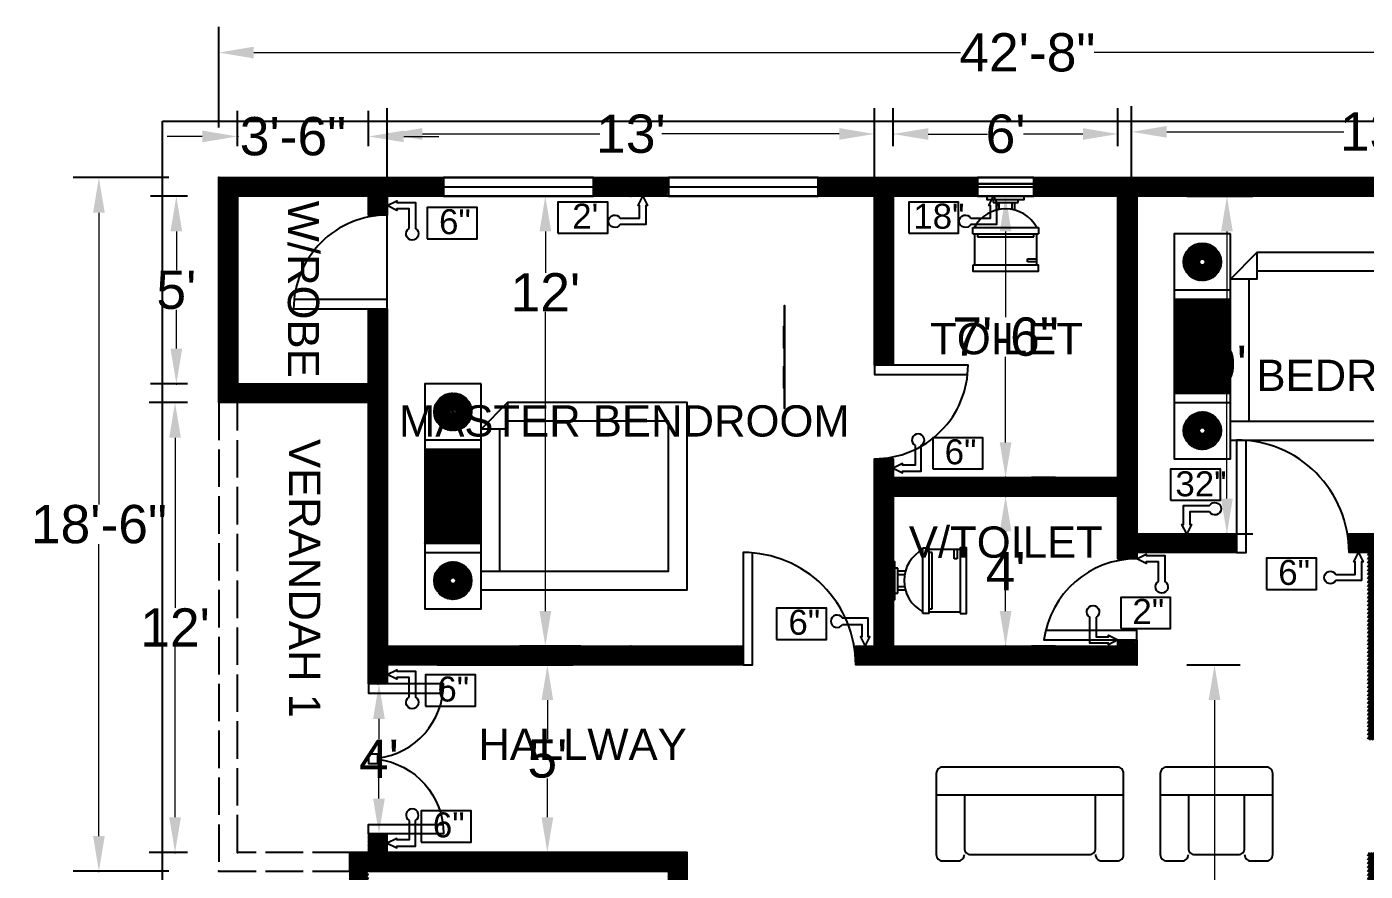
# Model space of a CAD drawing. Header units: inches. Extents: x -992 to 1318, y -395 to 1122.
# Drawn here: x -116.9 to 311.7, y 101 to 371.2 of the extents above; entities that cross this region are included whole.
import ezdxf

# ---------------------------------------------------------------- set-up
doc = ezdxf.new("R2010")
doc.units = ezdxf.units.IN
doc.header["$MEASUREMENT"] = 0
doc.linetypes.add('ACAD_ISO02W100', pattern=[15, 12, -3])
for name, color, linetype in [('Anno-Dims-01', 210, 'Continuous'), ('Anno-Dims-02', 120, 'Continuous'), ('Anno-Texts', 70, 'Continuous'), ('Doors-01', 222, 'Continuous'), ('Doors-Design-02', 7, 'Continuous'), ('Doors-Design-03', 161, 'Continuous'), ('Doors-Design-04', 130, 'Continuous'), ('Doors-Knobs-04', 20, 'Continuous'), ('Furn-01', 52, 'Continuous'), ('Furn-02', 70, 'Continuous'), ('Furn-03', 11, 'Continuous'), ('Multileader-Dims', 60, 'Continuous'), ('Multileaders', 40, 'Continuous'), ('Plan-01', 7, 'Continuous'), ('Plan-Hatch-01', 61, 'Continuous'), ('Roof-01', 7, 'Continuous'), ('Verandah', 201, 'Continuous'), ('Windows-01', 240, 'Continuous')]:
    doc.layers.add(name, color=color, linetype=linetype)
doc.layers.add('Arch', color=7, linetype='Continuous', plot=False)
doc.styles.get("Standard").update_dxf_attribs({"font": 'arial.ttf'})
doc.dimstyles.get("Standard").update_dxf_attribs({"dimtxt": 12.25, "dimasz": 11.25, "dimexe": 8.25, "dimexo": 16, "dimgap": 0.09, "dimtad": 0, "dimtih": 1, "dimtoh": 1, "dimdec": 0, "dimzin": 0, "dimdsep": 46, "dimlunit": 4, "dimtxsty": 'Standard', "dimcen": 0.09, "dimadec": 0, "dimazin": 0, "dimtfac": 1, "dimtdec": 0, "dimtofl": 0, "dimtmove": 0, "dimatfit": 3, "dimfxl": 1, "dimtolj": 1, "dimtzin": 0, "dimlwd": 5, "dimarcsym": 0})

# ---------------------------------------------------------------- blocks, each defined once
blk = doc.blocks.new('*D1')
at = {"layer": 'Anno-Dims-02', "color": 0, "lineweight": -2, "transparency": 16777216}
for p, q in [((-55.46, 338.96), (-55.46, 371.2)), ((456.94, 338.96), (456.94, 371.2))]:
    blk.add_line(p, q, dxfattribs=at)
at = {"layer": 'Anno-Dims-02', "color": 0, "lineweight": 5, "transparency": 16777216}
for p, q in [((-44.21, 362.95), (182.14, 362.95)), ((445.69, 362.95), (224.89, 362.95))]:
    blk.add_line(p, q, dxfattribs=at)
at = {"layer": 'Anno-Dims-02', "color": 0, "transparency": 16777216}
for points in [[(-44.21, 364.83), (-44.21, 361.08), (-55.46, 362.95)], [(445.69, 364.83), (445.69, 361.08), (456.94, 362.95)]]:
    blk.add_solid(points, dxfattribs=at)
at = {"layer": 'Arch', "color": 0, "transparency": 16777216}
for p in [(456.94, 362.95), (-55.46, 322.96), (456.94, 322.96)]:
    blk.add_point(p, dxfattribs=at)
at = {"layer": 'Anno-Dims-02', "color": 0, "transparency": 16777216, "insert": (203.51, 362.95), "char_height": 12.25, "attachment_point": 5}
blk.add_mtext('\\A1;42\'-8"', dxfattribs=at)
blk = doc.blocks.new('*D4')
at = {"layer": 'Anno-Dims-01', "color": 0, "lineweight": -2, "transparency": 16777216}
for p, q in [((-1.46, 280.46), (-1.46, 345.16)), ((154.54, 296.46), (154.54, 345.16))]:
    blk.add_line(p, q, dxfattribs=at)
at = {"layer": 'Anno-Dims-01', "color": 0, "lineweight": 5, "transparency": 16777216}
for p, q in [((9.79, 336.91), (66.64, 336.91)), ((143.29, 336.91), (86.45, 336.91))]:
    blk.add_line(p, q, dxfattribs=at)
at = {"layer": 'Anno-Dims-01', "color": 0, "transparency": 16777216}
for points in [[(9.79, 338.79), (9.79, 335.04), (-1.46, 336.91)], [(143.29, 338.79), (143.29, 335.04), (154.54, 336.91)]]:
    blk.add_solid(points, dxfattribs=at)
at = {"layer": 'Arch', "color": 0, "transparency": 16777216}
for p in [(-1.46, 336.91), (154.54, 280.46), (-1.46, 264.46)]:
    blk.add_point(p, dxfattribs=at)
at = {"layer": 'Anno-Dims-01', "color": 0, "transparency": 16777216, "insert": (76.54, 336.91), "char_height": 12.25, "attachment_point": 5}
blk.add_mtext("\\A1;13'", dxfattribs=at)
blk = doc.blocks.new('*D5')
at = {"layer": 'Anno-Dims-01', "color": 0, "lineweight": -2, "transparency": 16777216}
for p, q in [((60.54, 316.96), (40.9, 316.96)), ((60.54, 172.96), (40.9, 172.96))]:
    blk.add_line(p, q, dxfattribs=at)
at = {"layer": 'Anno-Dims-01', "color": 0, "lineweight": 5, "transparency": 16777216}
for p, q in [((49.15, 305.71), (49.15, 292.47)), ((49.15, 184.21), (49.15, 279.99))]:
    blk.add_line(p, q, dxfattribs=at)
at = {"layer": 'Anno-Dims-01', "color": 0, "transparency": 16777216}
for points in [[(47.28, 305.71), (51.03, 305.71), (49.15, 316.96)], [(47.28, 184.21), (51.03, 184.21), (49.15, 172.96)]]:
    blk.add_solid(points, dxfattribs=at)
at = {"layer": 'Arch', "color": 0, "transparency": 16777216}
for p in [(76.54, 316.96), (49.15, 172.96), (76.54, 172.96)]:
    blk.add_point(p, dxfattribs=at)
at = {"layer": 'Anno-Dims-01', "color": 0, "transparency": 16777216, "insert": (49.15, 286.23), "char_height": 12.25, "attachment_point": 5}
blk.add_mtext("\\A1;12'", dxfattribs=at)
blk = doc.blocks.new('*D6')
at = {"layer": 'Anno-Dims-01', "color": 0, "lineweight": -2, "transparency": 16777216}
for p, q in [((236.92, 297.48), (236.92, 345.84)), ((392.54, 278.96), (392.54, 345.84))]:
    blk.add_line(p, q, dxfattribs=at)
at = {"layer": 'Anno-Dims-01', "color": 0, "lineweight": 5, "transparency": 16777216}
for p, q in [((248.17, 337.59), (304.83, 337.59)), ((381.29, 337.59), (324.64, 337.59))]:
    blk.add_line(p, q, dxfattribs=at)
at = {"layer": 'Anno-Dims-01', "color": 0, "transparency": 16777216}
for points in [[(248.17, 339.47), (248.17, 335.72), (236.92, 337.59)], [(381.29, 339.47), (381.29, 335.72), (392.54, 337.59)]]:
    blk.add_solid(points, dxfattribs=at)
at = {"layer": 'Arch', "color": 0, "transparency": 16777216}
for p in [(392.54, 337.59), (236.92, 281.48), (392.54, 262.96)]:
    blk.add_point(p, dxfattribs=at)
at = {"layer": 'Anno-Dims-01', "color": 0, "transparency": 16777216, "insert": (314.73, 337.59), "char_height": 12.25, "attachment_point": 5}
blk.add_mtext("\\A1;13'", dxfattribs=at)
blk = doc.blocks.new('*D7')
at = {"layer": 'Anno-Dims-01', "color": 0, "lineweight": -2, "transparency": 16777216}
for p, q in [((254.54, 316.96), (275.68, 316.96)), ((254.54, 208.96), (275.68, 208.96))]:
    blk.add_line(p, q, dxfattribs=at)
at = {"layer": 'Anno-Dims-01', "color": 0, "lineweight": 5, "transparency": 16777216}
for p, q in [((267.43, 305.71), (267.43, 269.31)), ((267.43, 220.21), (267.43, 256.62))]:
    blk.add_line(p, q, dxfattribs=at)
at = {"layer": 'Anno-Dims-01', "color": 0, "transparency": 16777216}
for points in [[(265.55, 305.71), (269.3, 305.71), (267.43, 316.96)], [(265.55, 220.21), (269.3, 220.21), (267.43, 208.96)]]:
    blk.add_solid(points, dxfattribs=at)
at = {"layer": 'Arch', "color": 0, "transparency": 16777216}
for p in [(238.54, 316.96), (238.54, 208.96), (267.43, 208.96)]:
    blk.add_point(p, dxfattribs=at)
at = {"layer": 'Anno-Dims-01', "color": 0, "transparency": 16777216, "insert": (267.43, 262.96), "char_height": 12.25, "attachment_point": 5}
blk.add_mtext("\\A1;9'", dxfattribs=at)
blk = doc.blocks.new('*D11')
at = {"layer": 'Anno-Dims-01', "color": 0, "lineweight": -2, "transparency": 16777216}
for p, q in [((254.54, 166.96), (271.7, 166.96)), ((254.54, -31.04), (271.7, -31.04))]:
    blk.add_line(p, q, dxfattribs=at)
at = {"layer": 'Anno-Dims-01', "color": 0, "lineweight": 5, "transparency": 16777216}
for p, q in [((263.45, 155.71), (263.45, 74.31)), ((263.45, -19.79), (263.45, 61.62))]:
    blk.add_line(p, q, dxfattribs=at)
at = {"layer": 'Anno-Dims-01', "color": 0, "transparency": 16777216}
for points in [[(261.57, 155.71), (265.32, 155.71), (263.45, 166.96)], [(261.57, -19.79), (265.32, -19.79), (263.45, -31.04)]]:
    blk.add_solid(points, dxfattribs=at)
at = {"layer": 'Arch', "color": 0, "transparency": 16777216}
for p in [(238.54, 166.96), (238.54, -31.04), (263.45, -31.04)]:
    blk.add_point(p, dxfattribs=at)
at = {"layer": 'Anno-Dims-01', "color": 0, "transparency": 16777216, "insert": (263.45, 67.96), "char_height": 12.25, "attachment_point": 5}
blk.add_mtext('\\A1;16\'-6"', dxfattribs=at)
blk = doc.blocks.new('*D14')
at = {"layer": 'Anno-Dims-01', "color": 0, "lineweight": -2, "transparency": 16777216}
for p, q in [((14.54, 166.96), (58.05, 166.96)), ((14.54, 106.96), (58.05, 106.96))]:
    blk.add_line(p, q, dxfattribs=at)
at = {"layer": 'Anno-Dims-01', "color": 0, "lineweight": 5, "transparency": 16777216}
for p, q in [((49.8, 155.71), (49.8, 143.28)), ((49.8, 118.21), (49.8, 130.64))]:
    blk.add_line(p, q, dxfattribs=at)
at = {"layer": 'Anno-Dims-01', "color": 0, "transparency": 16777216}
for points in [[(47.92, 155.71), (51.67, 155.71), (49.8, 166.96)], [(47.92, 118.21), (51.67, 118.21), (49.8, 106.96)]]:
    blk.add_solid(points, dxfattribs=at)
at = {"layer": 'Arch', "color": 0, "transparency": 16777216}
for p in [(-1.46, 166.96), (-1.46, 106.96), (49.8, 106.96)]:
    blk.add_point(p, dxfattribs=at)
at = {"layer": 'Anno-Dims-01', "color": 0, "transparency": 16777216, "insert": (49.8, 136.96), "char_height": 12.25, "attachment_point": 5}
blk.add_mtext("\\A1;5'", dxfattribs=at)
blk = doc.blocks.new('*D15')
at = {"layer": 'Anno-Dims-01', "color": 0, "lineweight": -2, "transparency": 16777216}
for p, q in [((11.54, 160.96), (4.11, 160.96)), ((11.54, 112.96), (4.11, 112.96))]:
    blk.add_line(p, q, dxfattribs=at)
at = {"layer": 'Anno-Dims-01', "color": 0, "lineweight": 5, "transparency": 16777216}
for p, q in [((-4.14, 149.71), (-4.14, 143.18)), ((-4.14, 124.21), (-4.14, 130.75))]:
    blk.add_line(p, q, dxfattribs=at)
at = {"layer": 'Anno-Dims-01', "color": 0, "transparency": 16777216}
for points in [[(-6.01, 149.71), (-2.26, 149.71), (-4.14, 160.96)], [(-6.01, 124.21), (-2.26, 124.21), (-4.14, 112.96)]]:
    blk.add_solid(points, dxfattribs=at)
at = {"layer": 'Arch', "color": 0, "transparency": 16777216}
for p in [(-4.46, 160.96), (-4.46, 112.96), (-4.14, 112.96)]:
    blk.add_point(p, dxfattribs=at)
at = {"layer": 'Anno-Dims-01', "color": 0, "transparency": 16777216, "insert": (-4.14, 136.96), "char_height": 12.25, "attachment_point": 5}
blk.add_mtext("\\A1;4'", dxfattribs=at)
blk = doc.blocks.new('*D18')
at = {"layer": 'Anno-Dims-01', "color": 0, "lineweight": -2, "transparency": 16777216}
for p, q in [((160.54, 332.96), (160.54, 345.14)), ((232.54, 332.96), (232.54, 345.14))]:
    blk.add_line(p, q, dxfattribs=at)
at = {"layer": 'Anno-Dims-01', "color": 0, "lineweight": 5, "transparency": 16777216}
for p, q in [((171.79, 336.89), (190.78, 336.89)), ((221.29, 336.89), (202.3, 336.89))]:
    blk.add_line(p, q, dxfattribs=at)
at = {"layer": 'Anno-Dims-01', "color": 0, "transparency": 16777216}
for points in [[(171.79, 338.77), (171.79, 335.02), (160.54, 336.89)], [(221.29, 338.77), (221.29, 335.02), (232.54, 336.89)]]:
    blk.add_solid(points, dxfattribs=at)
at = {"layer": 'Arch', "color": 0, "transparency": 16777216}
for p in [(160.54, 336.89), (160.54, 316.96), (232.54, 316.96)]:
    blk.add_point(p, dxfattribs=at)
at = {"layer": 'Anno-Dims-01', "color": 0, "transparency": 16777216, "insert": (196.54, 336.89), "char_height": 12.25, "attachment_point": 5}
blk.add_mtext("\\A1;6'", dxfattribs=at)
blk = doc.blocks.new('*D25')
at = {"layer": 'Anno-Dims-01', "color": 0, "lineweight": -2, "transparency": 16777216}
for p, q in [((-49.46, 332.96), (-49.46, 344.36)), ((-7.46, 332.96), (-7.46, 344.36))]:
    blk.add_line(p, q, dxfattribs=at)
at = {"layer": 'Anno-Dims-01', "color": 0, "lineweight": 5, "transparency": 16777216}
for p, q in [((-60.71, 336.11), (-71.96, 336.11)), ((3.79, 336.11), (15.04, 336.11))]:
    blk.add_line(p, q, dxfattribs=at)
at = {"layer": 'Anno-Dims-01', "color": 0, "transparency": 16777216}
for points in [[(-60.71, 337.99), (-60.71, 334.24), (-49.46, 336.11)], [(3.79, 337.99), (3.79, 334.24), (-7.46, 336.11)]]:
    blk.add_solid(points, dxfattribs=at)
at = {"layer": 'Arch', "color": 0, "transparency": 16777216}
for p in [(-49.46, 336.11), (-49.46, 316.96), (-7.46, 316.96)]:
    blk.add_point(p, dxfattribs=at)
at = {"layer": 'Anno-Dims-01', "color": 0, "transparency": 16777216, "insert": (-31.68, 336.11), "char_height": 12.25, "attachment_point": 5}
blk.add_mtext('\\A1;3\'-6"', dxfattribs=at)
blk = doc.blocks.new('*D26')
at = {"layer": 'Anno-Dims-02', "color": 0, "lineweight": -2, "transparency": 16777216}
for p, q in [((-71.46, 322.96), (-102.08, 322.96)), ((-71.46, 100.96), (-102.08, 100.96))]:
    blk.add_line(p, q, dxfattribs=at)
at = {"layer": 'Anno-Dims-02', "color": 0, "lineweight": 5, "transparency": 16777216}
for p, q in [((-93.83, 311.71), (-93.83, 218.31)), ((-93.83, 112.21), (-93.83, 205.62))]:
    blk.add_line(p, q, dxfattribs=at)
at = {"layer": 'Anno-Dims-02', "color": 0, "transparency": 16777216}
for points in [[(-95.7, 311.71), (-91.95, 311.71), (-93.83, 322.96)], [(-95.7, 112.21), (-91.95, 112.21), (-93.83, 100.96)]]:
    blk.add_solid(points, dxfattribs=at)
at = {"layer": 'Arch', "color": 0, "transparency": 16777216}
for p in [(-55.46, 322.96), (-93.83, 100.96), (-55.46, 100.96)]:
    blk.add_point(p, dxfattribs=at)
at = {"layer": 'Anno-Dims-02', "color": 0, "transparency": 16777216, "insert": (-93.83, 211.96), "char_height": 12.25, "attachment_point": 5}
blk.add_mtext('\\A1;18\'-6"', dxfattribs=at)
blk = doc.blocks.new('Toilet - Imperial')
for p, q in [((-10, 22), (-10, 12)), ((10, 12), (10, 22)), ((-10, 21), (-7, 21)), ((-7, 20), (-10, 20)), ((-7, 21), (-7, 20)), ((9, 13), (-9, 13)), ((-9, 13), (-9, 12)), ((9, 12), (9, 13)), ((10.5, 12), (-10.5, 12)), ((-10.5, 10), (-10.5, 12)), ((10.5, 10), (-10.5, 10)), ((10.5, 12), (10.5, 10)), ((-3, 4.4065), (-3, 2)), ((3, 2), (3, 4.4065)), ((4, 2), (-4, 2)), ((-4, 2), (-4, 1)), ((-2, 2), (-2, 4.1658)), ((2, 4.1658), (2, 2)), ((4, 1), (4, 2))]:
    blk.add_line(p, q)
for points in [[(10.5, 22), (10.5, 24), (-10.5, 24), (-10.5, 22)], [(6, 0), (6, 1), (-6, 1), (-6, 0)]]:
    blk.add_lwpolyline(points, close=True)
blk.add_arc((0, 15.3333), 11.3333, 208.0725, 331.9275)
blk = doc.blocks.new('BED-01')
h = blk.add_hatch()
h.set_pattern_fill('ANSI31', color=256)
h.paths.add_polyline_path([(-1874.44, 895.01, 1), (-1862.44, 895.01, 1)])
h.paths.add_polyline_path([(-1867.44, 895.01, -1), (-1869.44, 895.01, -1)], flags=16)
h.paths.add_polyline_path([(-1808.44, 895.01, 1), (-1820.44, 895.01, 1)])
h.paths.add_polyline_path([(-1815.44, 895.01, -1), (-1813.44, 895.01, -1)], flags=16)
h.paths.add_polyline_path([(-1856.44, 904.01), (-1856.44, 886.01), (-1826.44, 886.01), (-1826.44, 904.01)])
for p, q in [((-1859.44, 904.01), (-1859.44, 886.01)), ((-1856.44, 904.01), (-1856.44, 886.01)), ((-1826.44, 886.01), (-1826.44, 904.01)), ((-1823.44, 886.01), (-1823.44, 904.01)), ((-1865.44, 880.01), (-1819.92, 880.01))]:
    blk.add_line(p, q)
blk.add_lwpolyline([(-1805.44, 886.01), (-1805.44, 904.01), (-1877.44, 904.01), (-1877.44, 886.01)], close=True)
for points in [[(-1871.44, 886.01), (-1871.44, 820.01), (-1811.44, 820.01), (-1811.44, 877.53), (-1819.92, 877.53), (-1819.92, 886.01), (-1811.44, 877.53)], [(-1865.44, 886.01), (-1865.44, 826.01), (-1817.44, 826.01), (-1817.44, 877.53)]]:
    blk.add_lwpolyline(points)
for centre, radius in [((-1868.44, 895.01), 6), ((-1814.44, 895.01), 6), ((-1868.44, 895.01), 1), ((-1814.44, 895.01), 1)]:
    blk.add_circle(centre, radius)
blk = doc.blocks.new('*D33')
at = {"layer": 'Anno-Dims-01', "color": 0, "lineweight": -2, "transparency": 16777216}
for p, q in [((-65.46, 316.96), (-77.27, 316.96)), ((-65.46, 256.96), (-77.27, 256.96))]:
    blk.add_line(p, q, dxfattribs=at)
at = {"layer": 'Anno-Dims-01', "color": 0, "lineweight": 5, "transparency": 16777216}
for p, q in [((-69.02, 305.71), (-69.02, 293.28)), ((-69.02, 268.21), (-69.02, 280.64))]:
    blk.add_line(p, q, dxfattribs=at)
at = {"layer": 'Anno-Dims-01', "color": 0, "transparency": 16777216}
for points in [[(-70.9, 305.71), (-67.15, 305.71), (-69.02, 316.96)], [(-70.9, 268.21), (-67.15, 268.21), (-69.02, 256.96)]]:
    blk.add_solid(points, dxfattribs=at)
at = {"layer": 'Arch', "color": 0, "transparency": 16777216}
for p in [(-49.46, 316.96), (-69.02, 256.96), (-49.46, 256.96)]:
    blk.add_point(p, dxfattribs=at)
at = {"layer": 'Anno-Dims-01', "color": 0, "transparency": 16777216, "insert": (-69.02, 286.96), "char_height": 12.25, "attachment_point": 5}
blk.add_mtext("\\A1;5'", dxfattribs=at)
blk = doc.blocks.new('*D34')
at = {"layer": 'Anno-Dims-01', "color": 0, "lineweight": -2, "transparency": 16777216}
for p, q in [((-65.46, 250.96), (-77.69, 250.96)), ((-65.46, 106.96), (-77.69, 106.96))]:
    blk.add_line(p, q, dxfattribs=at)
at = {"layer": 'Anno-Dims-01', "color": 0, "lineweight": 5, "transparency": 16777216}
for p, q in [((-69.44, 239.71), (-69.44, 185.2)), ((-69.44, 118.21), (-69.44, 172.72))]:
    blk.add_line(p, q, dxfattribs=at)
at = {"layer": 'Anno-Dims-01', "color": 0, "transparency": 16777216}
for points in [[(-71.31, 239.71), (-67.56, 239.71), (-69.44, 250.96)], [(-71.31, 118.21), (-67.56, 118.21), (-69.44, 106.96)]]:
    blk.add_solid(points, dxfattribs=at)
at = {"layer": 'Arch', "color": 0, "transparency": 16777216}
for p in [(-49.46, 250.96), (-69.44, 106.96), (-49.46, 106.96)]:
    blk.add_point(p, dxfattribs=at)
at = {"layer": 'Anno-Dims-01', "color": 0, "transparency": 16777216, "insert": (-69.44, 178.96), "char_height": 12.25, "attachment_point": 5}
blk.add_mtext("\\A1;12'", dxfattribs=at)
blk = doc.blocks.new('*D35')
at = {"layer": 'Anno-Dims-01', "color": 0, "lineweight": -2, "transparency": 16777216}
for p, q in [((212.54, 316.96), (204.79, 316.96)), ((212.54, 226.96), (204.79, 226.96))]:
    blk.add_line(p, q, dxfattribs=at)
at = {"layer": 'Anno-Dims-01', "color": 0, "lineweight": 5, "transparency": 16777216}
for p, q in [((196.54, 305.71), (196.54, 278.31)), ((196.54, 238.21), (196.54, 265.62))]:
    blk.add_line(p, q, dxfattribs=at)
at = {"layer": 'Anno-Dims-01', "color": 0, "transparency": 16777216}
for points in [[(194.67, 305.71), (198.42, 305.71), (196.54, 316.96)], [(194.67, 238.21), (198.42, 238.21), (196.54, 226.96)]]:
    blk.add_solid(points, dxfattribs=at)
at = {"layer": 'Arch', "color": 0, "transparency": 16777216}
for p in [(196.54, 316.96), (196.54, 226.96), (196.54, 226.96)]:
    blk.add_point(p, dxfattribs=at)
at = {"layer": 'Anno-Dims-01', "color": 0, "transparency": 16777216, "insert": (196.54, 271.96), "char_height": 12.25, "attachment_point": 5}
blk.add_mtext('\\A1;7\'-6"', dxfattribs=at)
blk = doc.blocks.new('*D36')
at = {"layer": 'Anno-Dims-01', "color": 0, "lineweight": -2, "transparency": 16777216}
for p, q in [((212.54, 220.96), (204.79, 220.96)), ((212.54, 172.96), (204.79, 172.96))]:
    blk.add_line(p, q, dxfattribs=at)
at = {"layer": 'Anno-Dims-01', "color": 0, "lineweight": 5, "transparency": 16777216}
for p, q in [((196.54, 209.71), (196.54, 203.18)), ((196.54, 184.21), (196.54, 190.75))]:
    blk.add_line(p, q, dxfattribs=at)
at = {"layer": 'Anno-Dims-01', "color": 0, "transparency": 16777216}
for points in [[(194.67, 209.71), (198.42, 209.71), (196.54, 220.96)], [(194.67, 184.21), (198.42, 184.21), (196.54, 172.96)]]:
    blk.add_solid(points, dxfattribs=at)
at = {"layer": 'Arch', "color": 0, "transparency": 16777216}
for p in [(196.54, 220.96), (196.54, 172.96), (196.54, 172.96)]:
    blk.add_point(p, dxfattribs=at)
at = {"layer": 'Anno-Dims-01', "color": 0, "transparency": 16777216, "insert": (196.54, 196.96), "char_height": 12.25, "attachment_point": 5}
blk.add_mtext("\\A1;4'", dxfattribs=at)

msp = doc.modelspace()

# ---------------------------------------------------------------- hatches: boundary and pattern name
at = {"layer": 'Plan-Hatch-01'}
h = msp.add_hatch(dxfattribs=at)
h.set_pattern_fill('ANSI31', color=256, scale=5, angle=15)
h.set_pattern_definition([(60, (-174.3238, 2e-14), (-0.5412659, 0.3125), [])])
h.paths.add_polyline_path([(-7.46, 316.96), (-7.46, 310.96), (-1.46, 310.96), (-1.46, 316.96), (16.54, 316.96), (16.54, 322.96), (-55.46, 322.96), (-55.46, 250.96), (-7.46, 250.96), (-7.46, 160.96), (-1.46, 160.96), (-1.46, 166.96), (112.54, 166.96), (112.54, 172.96), (-1.46, 172.96), (-1.46, 280.96), (-7.46, 280.96), (-7.46, 256.96), (-49.46, 256.96), (-49.46, 316.96)])
h.paths.add_polyline_path([(64.54, 322.96), (64.54, 316.96), (88.54, 316.96), (88.54, 322.96)], flags=17)
h.paths.add_polyline_path([(154.54, 316.96), (154.54, 262.96), (160.54, 262.96), (160.54, 316.96), (187.54, 316.96), (187.54, 322.96), (136.54, 322.96), (136.54, 316.96)])
h.paths.add_polyline_path([(205.54, 322.96), (205.54, 316.96), (232.54, 316.96), (232.54, 226.96), (160.54, 226.96), (160.54, 232.96), (154.54, 232.96), (154.54, 172.96), (148.54, 172.96), (148.54, 166.96), (238.54, 166.96), (238.54, 174.96), (232.54, 174.96), (232.54, 172.96), (160.54, 172.96), (160.54, 220.96), (232.54, 220.96), (232.54, 200.96), (238.54, 200.96), (238.54, 202.96), (270.54, 202.96), (270.54, 208.96), (238.54, 208.96), (238.54, 316.96), (326.54, 316.96), (326.54, 322.96)])
h.paths.add_polyline_path([(392.54, 316.96), (392.54, 298.96), (398.54, 298.96), (398.54, 316.96), (420.94, 316.96), (420.94, 322.96), (374.54, 322.96), (374.54, 316.96)], flags=17)
h.paths.add_polyline_path([(450.94, 316.96), (450.94, 265.96), (398.54, 265.96), (398.54, 268.96), (392.54, 268.96), (392.54, 241.96), (398.54, 241.96), (398.54, 259.96), (450.94, 259.96), (450.94, 208.96), (398.54, 208.96), (398.54, 211.96), (392.54, 211.96), (392.54, 208.96), (306.54, 208.96), (306.54, 202.96), (312.54, 202.96), (312.54, 142.96), (318.54, 142.96), (318.54, 148.96), (321.54, 148.96), (321.54, 154.96), (318.54, 154.96), (318.54, 202.96), (381.94, 202.96), (381.94, 154.96), (351.54, 154.96), (351.54, 148.96), (390.94, 148.96), (390.94, 154.96), (387.94, 154.96), (387.94, 202.96), (450.94, 202.96), (450.94, 184.96), (456.94, 184.96), (456.94, 322.96), (438.94, 322.96), (438.94, 316.96)])
h.paths.add_polyline_path([(456.94, 166.96), (450.94, 166.96), (450.94, 154.96), (420.94, 154.96), (420.94, 148.96), (450.94, 148.96), (450.94, 136.96), (456.94, 136.96)])
h.paths.add_polyline_path([(456.94, 88.96), (450.94, 88.96), (450.94, 4.96), (318.54, 4.96), (318.54, 106.96), (312.54, 106.96), (312.54, -4.04), (318.54, -4.04), (318.54, -1.04), (450.94, -1.04), (450.94, -73.04), (378.54, -73.04), (378.54, -79.04), (456.94, -79.04)])
h.paths.add_polyline_path([(312.54, -79.04), (330.54, -79.04), (330.54, -73.04), (318.54, -73.04), (318.54, -37.04), (312.54, -37.04), (312.54, -40.04), (289.45, -40.04), (289.45, -31.04), (210.54, -31.04), (210.54, -37.04), (283.45, -37.04), (283.45, -46.04), (312.54, -46.04)])
h.paths.add_polyline_path([(138.54, -73.04), (58.54, -73.04), (58.54, -79.04), (144.54, -79.04), (144.54, -37.04), (150.54, -37.04), (150.54, -31.04), (144.54, -31.04), (144.54, -7.04), (94.54, -7.04), (94.54, 4.96), (88.54, 4.96), (88.54, -7.04), (46.54, -7.04), (46.54, -13.04), (138.54, -13.04)])
h.paths.add_polyline_path([(-7.46, -73.04), (-7.46, -67.04), (-13.46, -67.04), (-13.46, -79.04), (10.54, -79.04), (10.54, -73.04)])
h.paths.add_polyline_path([(-13.46, -19.04), (-7.46, -19.04), (-7.46, -13.04), (-1.46, -13.04), (-1.46, -7.04), (-7.46, -7.04), (-7.46, -1.04), (-13.46, -1.04)])
h.paths.add_polyline_path([(-7.46, 40.96), (-7.46, 52.96), (-13.46, 52.96), (-13.46, 40.96)])
h.paths.add_polyline_path([(-1.46, 106.96), (-1.46, 112.96), (-7.46, 112.96), (-7.46, 106.96), (-13.46, 106.96), (-13.46, 94.96), (-7.46, 94.96), (-7.46, 100.96), (88.54, 100.96), (88.54, 88.96), (94.54, 88.96), (94.54, 106.96)])

# ---------------------------------------------------------------- linework, layer by layer
at = {"layer": 'Doors-01'}
for points in [[(-1.46, 310.96, 0.414214), (-31.46, 280.96), (-1.46, 280.96), (-1.46, 283.96), (-31.46, 283.96)], [(154.54, 232.96, 0.414214), (184.54, 262.96), (154.54, 262.96), (154.54, 259.96), (184.54, 259.96)], [(306.54, 202.96, 0.414214), (270.54, 238.96), (270.54, 202.96), (273.54, 202.96), (273.54, 238.96)], [(148.54, 166.96, 0.414214), (112.54, 202.96), (112.54, 166.96), (115.54, 166.96), (115.54, 202.96)], [(238.54, 200.96, 0.375565), (208.81, 174.96), (238.54, 174.96), (238.54, 177.96), (209.37, 177.96)], [(-4.46, 137.15, 0.377964), (16.54, 160.96), (-7.46, 160.96), (-7.46, 157.96), (16.36, 157.96)], [(-4.46, 136.77, -0.377964), (16.54, 112.96), (-7.46, 112.96), (-7.46, 115.96), (16.36, 115.96)]]:
    msp.add_lwpolyline(points, format="xyb", dxfattribs=at)
msp.add_lwpolyline([(-7.46, 138.46), (-7.46, 135.46), (-4.46, 135.46), (-4.46, 138.46)], close=True, dxfattribs=at)
at = {"layer": 'Doors-Design-02', "extrusion": (0, -1, -2.22045e-16), "elevation": -320.96}
for points in [[(205.54, 84), (205.54, 60), (187.54, 60), (187.54, 84)], [(203.54, 82), (203.54, 62), (189.54, 62), (189.54, 82)]]:
    msp.add_lwpolyline(points, close=True, dxfattribs=at)
at = {"layer": 'Doors-Design-02', "extrusion": (-1, 1.83697e-16, -4.44089e-16), "elevation": -125.79}
msp.add_lwpolyline([(-280, -509.24), (-280, -433.24), (-251, -433.24), (-251, -509.24), (-249, -509.24), (-249, -431.24), (-282, -431.24), (-282, -509.24)], close=True, dxfattribs=at)
at = {"layer": 'Doors-Design-03', "extrusion": (0, -1, -2.22045e-16), "elevation": -320.96}
for points in [[(203.54, 82), (203.54, 62), (189.54, 62), (189.54, 82)], [(203.54, 82), (203.54, 62), (189.54, 62), (189.54, 82)], [(201.54, 80), (201.54, 64), (191.54, 64), (191.54, 80)]]:
    msp.add_lwpolyline(points, close=True, dxfattribs=at)
at = {"layer": 'Doors-Design-03', "extrusion": (-1, 1.83697e-16, -4.44089e-16), "elevation": -125.79}
msp.add_lwpolyline([(-280, -509.24), (-280, -433.24), (-251, -433.24), (-251, -509.24)], close=True, dxfattribs=at)
at = {"layer": 'Doors-Design-04', "extrusion": (0, -1, -2.22045e-16), "elevation": -320.96}
msp.add_lwpolyline([(201.54, 80), (201.54, 64), (191.54, 64), (191.54, 80)], close=True, dxfattribs=at)
at = {"layer": 'Doors-Design-04', "extrusion": (-1, 1.83697e-16, -4.44089e-16), "elevation": -125.54}
for points in [[(-268.4, -485.96), (-268.4, -492.96), (-275.4, -492.96), (-275.4, -485.96)], [(-262.5, -486.74), (-262.5, -493.74), (-255.5, -493.74), (-255.5, -486.74)]]:
    msp.add_lwpolyline(points, close=True, dxfattribs=at)
for points in [[(-275.4, -448.94), (-275.4, -478.96), (-268.4, -478.96), (-268.4, -443.42, 0.201602)], [(-255.5, -449.72), (-255.5, -479.74), (-262.5, -479.74), (-262.5, -444.2, -0.201602)]]:
    msp.add_lwpolyline(points, format="xyb", close=True, dxfattribs=at)
at = {"layer": 'Doors-Knobs-04', "extrusion": (2.12407e-16, 1, -2.22045e-16)}
for p, q in [((16.54, 320.96), (16.54, 320.96, 36)), ((64.54, 320.96), (64.54, 320.96, 36)), ((88.54, 320.96), (88.54, 320.96, 36)), ((136.54, 320.96), (136.54, 320.96, 36))]:
    msp.add_line(p, q, dxfattribs=at)
at = {"layer": 'Doors-Knobs-04', "extrusion": (-1, -2.22045e-16, 0)}
for p, q in [((187.54, 320.96), (187.54, 320.96, 60)), ((205.54, 320.96), (205.54, 320.96, 60))]:
    msp.add_line(p, q, dxfattribs=at)
at = {"layer": 'Furn-03'}
for p, q in [((234.35, 125.26), (174.35, 125.26)), ((282.1, 125.26), (246.1, 125.26))]:
    msp.add_line(p, q, dxfattribs=at)
for points in [[(225.35, 106.26, 0.414214), (227.35, 104.26), (232.35, 104.26, 0.414214), (234.35, 106.26), (234.35, 132.26, 0.414214), (232.35, 134.26), (176.35, 134.26, 0.414214), (174.35, 132.26), (174.35, 106.26, 0.414214), (176.35, 104.26), (181.35, 104.26, 0.414214), (183.35, 106.26)], [(273.1, 106.26, 0.414214), (275.1, 104.26), (280.1, 104.26, 0.414214), (282.1, 106.26), (282.1, 132.26, 0.414214), (280.1, 134.26), (248.1, 134.26, 0.414214), (246.1, 132.26), (246.1, 106.26, 0.414214), (248.1, 104.26), (253.1, 104.26, 0.414214), (255.1, 106.26)], [(183.35, 125.26), (183.35, 108.26, 0.414214), (185.35, 106.26), (223.35, 106.26, 0.414214), (225.35, 108.26), (225.35, 125.26)], [(255.1, 125.26), (255.1, 108.26, 0.414214), (257.1, 106.26), (271.1, 106.26, 0.414214), (273.1, 108.26), (273.1, 125.26)]]:
    msp.add_lwpolyline(points, format="xyb", dxfattribs=at)
at = {"layer": 'Multileaders'}
for points in [[(5.54, 306.69), (5.54, 312.96), (1.54, 312.96), (1.54, 312.46), (-1.46, 313.96), (1.54, 315.46), (1.54, 314.96), (3.54, 314.96), (7.54, 314.96), (7.54, 312.96), (7.54, 306.69, -3.732051)], [(73.07, 309.96), (79.34, 309.96), (79.34, 313.96), (78.84, 313.96), (80.34, 316.96), (81.84, 313.96), (81.34, 313.96), (81.34, 311.96), (81.34, 307.96), (79.34, 307.96), (73.07, 307.96, -3.732051)], [(185.4, 309.96), (191.67, 309.96), (191.67, 313.96), (191.17, 313.96), (192.67, 316.96), (194.17, 313.96), (193.67, 313.96), (193.67, 311.96), (193.67, 307.96), (191.67, 307.96), (185.4, 307.96, -3.732051)], [(167.54, 237.23), (167.54, 230.96), (163.54, 230.96), (163.54, 231.46), (160.54, 229.96), (163.54, 228.46), (163.54, 228.96), (165.54, 228.96), (169.54, 228.96), (169.54, 230.96), (169.54, 237.23, 3.732051)], [(261.81, 215.96), (255.54, 215.96), (255.54, 211.96), (256.04, 211.96), (254.54, 208.96), (253.04, 211.96), (253.54, 211.96), (253.54, 213.96), (253.54, 217.96), (255.54, 217.96), (261.81, 217.96, -3.732051)], [(245.54, 193.69), (245.54, 199.96), (241.54, 199.96), (241.54, 199.46), (238.54, 200.96), (241.54, 202.46), (241.54, 201.96), (243.54, 201.96), (247.54, 201.96), (247.54, 199.96), (247.54, 193.69, -3.732051)], [(302.28, 195.96), (308.54, 195.96), (308.54, 199.96), (308.04, 199.96), (309.54, 202.96), (311.04, 199.96), (310.54, 199.96), (310.54, 197.96), (310.54, 193.96), (308.54, 193.96), (302.28, 193.96, -3.732051)], [(225.54, 182.23), (225.54, 175.96), (229.54, 175.96), (229.54, 176.46), (232.54, 174.96), (229.54, 173.46), (229.54, 173.96), (227.54, 173.96), (223.54, 173.96), (223.54, 175.96), (223.54, 182.23, -3.732051)], [(144.28, 179.96), (150.54, 179.96), (150.54, 175.96), (150.04, 175.96), (151.54, 172.96), (153.04, 175.96), (152.54, 175.96), (152.54, 177.96), (152.54, 181.96), (150.54, 181.96), (144.28, 181.96, 3.732051)], [(5.54, 156.69), (5.54, 162.96), (1.54, 162.96), (1.54, 162.46), (-1.46, 163.96), (1.54, 165.46), (1.54, 164.96), (3.54, 164.96), (7.54, 164.96), (7.54, 162.96), (7.54, 156.69, -3.732051)], [(5.54, 117.23), (5.54, 110.96), (1.54, 110.96), (1.54, 111.46), (-1.46, 109.96), (1.54, 108.46), (1.54, 108.96), (3.54, 108.96), (7.54, 108.96), (7.54, 110.96), (7.54, 117.23, 3.732051)]]:
    msp.add_lwpolyline(points, format="xyb", close=True, dxfattribs=at)
for points in [[(11.34, 303.35), (27.34, 303.35), (27.34, 313.35), (11.34, 313.35)], [(53.18, 305.12), (69.18, 305.12), (69.18, 315.12), (53.18, 315.12)], [(165.51, 305.12), (181.51, 305.12), (181.51, 315.12), (165.51, 315.12)], [(173.26, 229.71), (189.26, 229.71), (189.26, 239.71), (173.26, 239.71)], [(249.4, 219.67), (265.4, 219.67), (265.4, 229.67), (249.4, 229.67)], [(280.09, 191.12), (296.09, 191.12), (296.09, 201.12), (280.09, 201.12)], [(123.23, 175.16), (139.23, 175.16), (139.23, 185.16), (123.23, 185.16)], [(233.4, 178.6), (249.4, 178.6), (249.4, 188.6), (233.4, 188.6)], [(10.81, 153.8), (26.81, 153.8), (26.81, 163.8), (10.81, 163.8)], [(9.37, 110.31), (25.37, 110.31), (25.37, 120.31), (9.37, 120.31)]]:
    msp.add_lwpolyline(points, close=True, dxfattribs=at)
at = {"layer": 'Plan-01'}
for points in [[(392.54, 316.96), (238.54, 316.96), (238.54, 208.96), (270.54, 208.96), (270.54, 202.96), (238.54, 202.96), (238.54, 200.96), (232.54, 200.96), (232.54, 220.96), (160.54, 220.96), (160.54, 172.96), (232.54, 172.96), (232.54, 174.96), (238.54, 174.96), (238.54, 166.96), (148.54, 166.96), (148.54, 172.96), (154.54, 172.96), (154.54, 232.96), (160.54, 232.96), (160.54, 226.96), (232.54, 226.96), (232.54, 316.96), (160.54, 316.96), (160.54, 262.96), (154.54, 262.96), (154.54, 316.96), (-1.46, 316.96), (-1.46, 310.96), (-7.46, 310.96), (-7.46, 316.96), (-49.46, 316.96), (-49.46, 256.96), (-7.46, 256.96), (-7.46, 280.96), (-1.46, 280.96), (-1.46, 172.96), (112.54, 172.96), (112.54, 166.96), (-1.46, 166.96), (-1.46, 160.96), (-7.46, 160.96), (-7.46, 250.96), (-55.46, 250.96), (-55.46, 322.96), (456.94, 322.96)], [(312.54, 202.96), (306.54, 202.96), (306.54, 208.96), (392.54, 208.96)], [(94.54, 88.96), (94.54, 106.96), (-1.46, 106.96), (-1.46, 112.96), (-7.46, 112.96), (-7.46, 106.96), (-13.46, 106.96), (-13.46, -79.04)], [(-7.46, 100.96), (88.54, 100.96), (88.54, 88.96)]]:
    msp.add_lwpolyline(points, dxfattribs=at)
at = {"layer": 'Roof-01'}
msp.add_lwpolyline([(-73.46, 340.96), (474.94, 340.96), (474.94, -97.04), (336.54, -97.04), (336.54, -127.04), (120.54, -127.04), (120.54, -97.04), (-31.46, -97.04), (-31.46, 82.96), (-73.46, 82.96)], close=True, dxfattribs=at)
at = {"layer": 'Verandah', "linetype": 'ACAD_ISO02W100'}
msp.add_lwpolyline([(-55.46, 250.96), (-55.46, 100.96), (-13.46, 100.96), (-13.46, 106.96), (-49.46, 106.96), (-49.46, 250.96)], close=True, dxfattribs=at)
at = {"layer": 'Windows-01'}
for p, q in [((16.54, 319.96), (64.54, 319.96)), ((88.54, 319.96), (136.54, 319.96)), ((187.54, 319.96), (205.54, 319.96))]:
    msp.add_line(p, q, dxfattribs=at)
for points in [[(16.54, 316.96), (64.54, 316.96), (64.54, 322.96), (16.54, 322.96)], [(88.54, 316.96), (136.54, 316.96), (136.54, 322.96), (88.54, 322.96)], [(187.54, 316.96), (205.54, 316.96), (205.54, 322.96), (187.54, 322.96)]]:
    msp.add_lwpolyline(points, close=True, dxfattribs=at)

# ---------------------------------------------------------------- block references
at = {"layer": 'Furn-01', "rotation": 90}
for p in [(1154.56, 2110.4), (914.56, 2062.4)]:
    msp.add_blockref('BED-01', p, dxfattribs=at)
at = {"layer": 'Furn-02'}
for p, rotation in [((196.54, 316.96), 180), ((160.04, 193.96), 270)]:
    msp.add_blockref('Toilet - Imperial', p, dxfattribs=dict(at, rotation=rotation))

# ---------------------------------------------------------------- texts
at = {"layer": 'Anno-Texts', "linetype": 'ACAD_ISO02W100'}
for s, p in [('W/ROBE', (-33.3, 315.54)), ('VERANDAH 1', (-32.91, 239.28))]:
    msp.add_text(s, height=10, rotation=270, dxfattribs=at).set_placement(p)
for s, p in [('TOILET', (172.39, 266.4)), (' BEDROOM 1', (273, 254.66)), ('MASTER BENDROOM', (2.27, 240.07)), ('V/TOILET', (165.58, 201.29)), ('HALLWAY', (27.68, 136.57))]:
    msp.add_text(s, height=10, dxfattribs=at).set_placement(p)
at = {"layer": 'Multileader-Dims'}
for s, p in [('6"', (15.1, 304.83)), (" 2'", (54.65, 306.59)), ('18"', (166.98, 306.59)), ('6"', (177.03, 231.19)), ('32"', (250.92, 220.95)), ('6"', (283.86, 192.59)), ('6"', (126.99, 176.64)), ('2"', (237.16, 180.08)), ('6"', (14.57, 155.27)), ('6"', (13.13, 111.78))]:
    msp.add_text(s, height=8, dxfattribs=at).set_placement(p)

# ---------------------------------------------------------------- dimensions: what is measured, and where the dimension line sits
at = {"layer": 'Anno-Dims-01'}
for base, p1, p2, picture, middle in [((-49.46, 336.11), (-7.46, 316.96), (-49.46, 316.96), '*D25', (-31.68, 336.11)), ((-1.46, 336.91), (154.54, 280.46), (-1.46, 264.46), '*D4', (76.54, 336.91)), ((392.54, 337.59), (236.92, 281.48), (392.54, 262.96), '*D6', (314.73, 337.59))]:
    dim = msp.add_linear_dim(base=base, p1=p1, p2=p2, dimstyle='Standard', dxfattribs=at)
    dim.commit()
    dim.dimension.update_dxf_attribs({"geometry": picture, "text_midpoint": middle, "dimtype": 160})
dim = msp.add_linear_dim(base=(160.54, 336.89), p1=(232.54, 316.96), p2=(160.54, 316.96), dimstyle='Standard', dxfattribs=at)
dim.commit()
dim.dimension.update_dxf_attribs({"geometry": '*D18', "text_midpoint": (196.54, 336.89)})
for base, p1, p2, picture, middle in [((-69.02, 256.96), (-49.46, 316.96), (-49.46, 256.96), '*D33', (-69.02, 286.96)), ((196.54, 226.96), (196.54, 316.96), (196.54, 226.96), '*D35', (196.54, 271.96)), ((267.43, 208.96), (238.54, 316.96), (238.54, 208.96), '*D7', (267.43, 262.96)), ((-69.44, 106.96), (-49.46, 250.96), (-49.46, 106.96), '*D34', (-69.44, 178.96)), ((196.54, 172.96), (196.54, 220.96), (196.54, 172.96), '*D36', (196.54, 196.96)), ((49.8, 106.96), (-1.46, 166.96), (-1.46, 106.96), '*D14', (49.8, 136.96)), ((263.45, -31.04), (238.54, 166.96), (238.54, -31.04), '*D11', (263.45, 67.96))]:
    dim = msp.add_linear_dim(base=base, p1=p1, p2=p2, angle=90, dimstyle='Standard', dxfattribs=at)
    dim.commit()
    dim.dimension.update_dxf_attribs({"geometry": picture, "text_midpoint": middle})
for base, p1, p2, picture, middle in [((49.15, 172.96), (76.54, 316.96), (76.54, 172.96), '*D5', (49.15, 286.23)), ((-4.14, 112.96), (-4.46, 160.96), (-4.46, 112.96), '*D15', (-4.14, 136.96))]:
    dim = msp.add_linear_dim(base=base, p1=p1, p2=p2, angle=90, dimstyle='Standard', dxfattribs=at)
    dim.commit()
    dim.dimension.update_dxf_attribs({"geometry": picture, "text_midpoint": middle, "dimtype": 160})
at = {"layer": 'Anno-Dims-02'}
dim = msp.add_linear_dim(base=(456.94, 362.95), p1=(-55.46, 322.96), p2=(456.94, 322.96), dimstyle='Standard', dxfattribs=at)
dim.commit()
dim.dimension.update_dxf_attribs({"geometry": '*D1', "text_midpoint": (203.51, 362.95), "dimtype": 160})
dim = msp.add_linear_dim(base=(-93.83, 100.96), p1=(-55.46, 322.96), p2=(-55.46, 100.96), angle=90, dimstyle='Standard', dxfattribs=at)
dim.commit()
dim.dimension.update_dxf_attribs({"geometry": '*D26', "text_midpoint": (-93.83, 211.96)})

doc.saveas('drawing.dxf')
